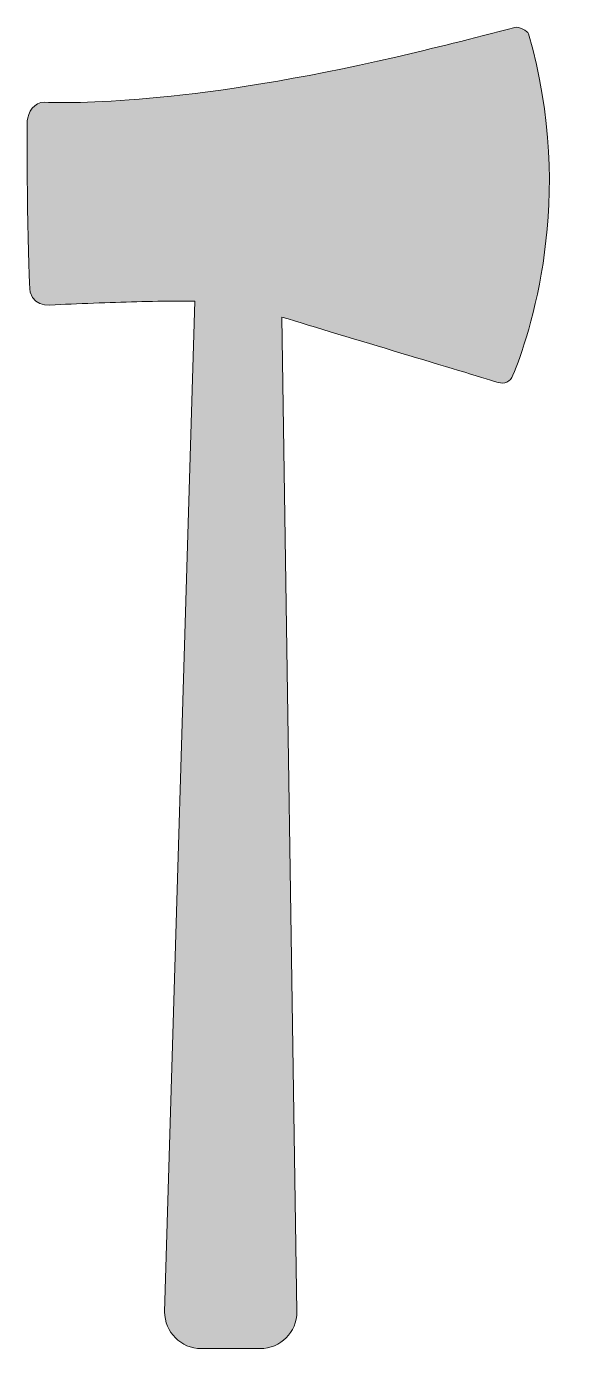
# Model space of a CAD drawing. Header units: inches. Extents: x 0 to 42, y 0 to 102.
import ezdxf

# ---------------------------------------------------------------- set-up
doc = ezdxf.new("R2010")
doc.units = ezdxf.units.IN
doc.header["$MEASUREMENT"] = 0
doc.layers.add('Layer 1', color=7, linetype='Continuous')

msp = doc.modelspace()

# ---------------------------------------------------------------- hatches: boundary and pattern name
at = {"layer": 'Layer 1', "true_color": 0xbe1e2d}
h = msp.add_hatch(color=242, dxfattribs=at)
h.dxf.hatch_style = 2
edge = h.paths.add_edge_path()
edge.add_spline(control_points=[(2.95, 80.3), (4.1, 80.33), (5.25, 80.4), (6.4, 80.43), (8.57, 80.5), (10.73, 80.57), (12.9, 80.54), (12.9, 80.54), (10.58, 2.82), (10.58, 2.82), (10.58, 1.26), (11.84, 0), (13.39, 0), (13.39, 0), (17.93, 0), (17.93, 0), (19.49, 0), (20.75, 1.26), (20.75, 2.82), (20.75, 2.82), (19.6, 79.31), (19.6, 79.31), (24.55, 77.82), (33.52, 75.11), (36.23, 74.29), (36.73, 74.14), (37.15, 74.33), (37.36, 74.84), (38.56, 77.75), (42.26, 88.39), (38.56, 101.1), (38.49, 101.33), (37.79, 101.66), (37.52, 101.59), (34.25, 100.72), (31.19, 99.97), (28.35, 99.31), (13.17, 95.79), (4.21, 95.73), (1.35, 95.83), (0.55, 95.86), (0.06, 95.04), (0.02, 94.4), (-0.05, 93.42), (0.08, 81.85), (0.24, 81.24), (0.59, 79.92), (1.95, 80.27), (2.95, 80.3)], knot_values=[0, 0, 0, 0, 1, 1, 1, 2, 2, 2, 3, 3, 3, 4, 4, 4, 5, 5, 5, 6, 6, 6, 7, 7, 7, 8, 8, 8, 9, 9, 9, 10, 10, 10, 11, 11, 11, 12, 12, 12, 13, 13, 13, 14, 14, 14, 15, 15, 15, 16, 16, 16, 16], degree=3, periodic=1)

# ---------------------------------------------------------------- linework, layer by layer
at = {"layer": 'Layer 1', "lineweight": 0}
msp.add_open_spline([(2.95, 80.3), (4.1, 80.33), (5.25, 80.4), (6.4, 80.43), (8.57, 80.5), (10.73, 80.57), (12.9, 80.54), (12.9, 80.54), (10.58, 2.82), (10.58, 2.82), (10.58, 1.26), (11.84, 0), (13.39, 0), (13.39, 0), (17.93, 0), (17.93, 0), (19.49, 0), (20.75, 1.26), (20.75, 2.82), (20.75, 2.82), (19.6, 79.31), (19.6, 79.31), (24.55, 77.82), (33.52, 75.11), (36.23, 74.29), (36.73, 74.14), (37.15, 74.33), (37.36, 74.84), (38.56, 77.75), (42.26, 88.39), (38.56, 101.1), (38.49, 101.33), (37.79, 101.66), (37.52, 101.59), (34.25, 100.72), (31.19, 99.97), (28.35, 99.31), (13.17, 95.79), (4.21, 95.73), (1.35, 95.83), (0.55, 95.86), (0.06, 95.04), (0.02, 94.4), (-0.05, 93.42), (0.08, 81.85), (0.24, 81.24), (0.59, 79.92), (1.95, 80.27), (2.95, 80.3)], degree=3, knots=[0, 0, 0, 0, 1, 1, 1, 2, 2, 2, 3, 3, 3, 4, 4, 4, 5, 5, 5, 6, 6, 6, 7, 7, 7, 8, 8, 8, 9, 9, 9, 10, 10, 10, 11, 11, 11, 12, 12, 12, 13, 13, 13, 14, 14, 14, 15, 15, 15, 16, 16, 16, 16], dxfattribs=at)

doc.saveas('drawing.dxf')
